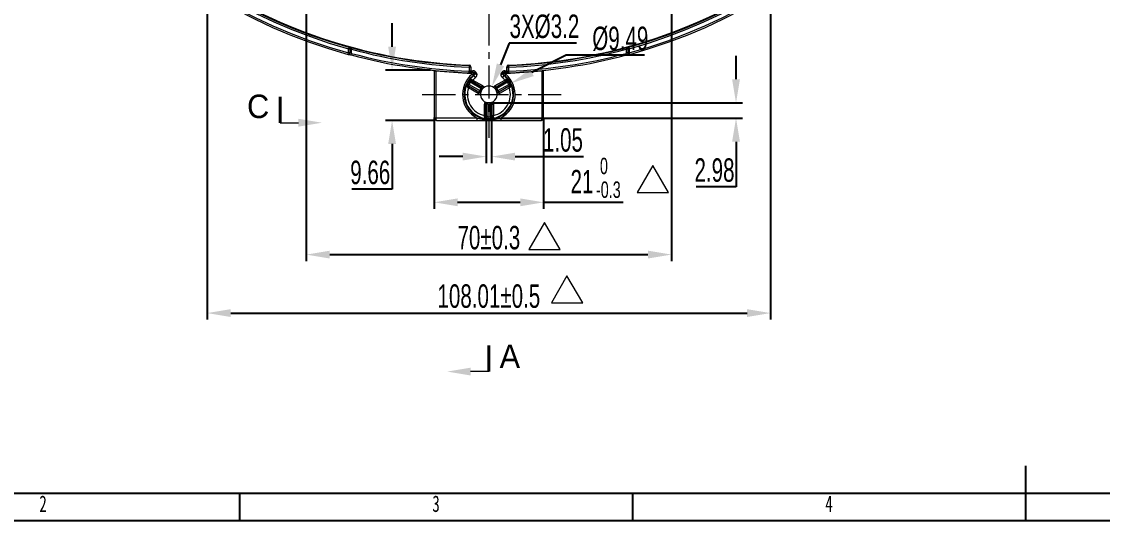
# Model space of a CAD drawing. Header units: millimetres. Extents: x 5536 to 6151, y 463 to 893.
# Drawn here: x 5650.1 to 5857.3, y 462.8 to 558.5 of the extents above; entities that cross this region are included whole.
import ezdxf

# ---------------------------------------------------------------- set-up
doc = ezdxf.new("R2010")
doc.units = ezdxf.units.MM
doc.header["$LTSCALE"] = 0.2
doc.linetypes.add('CENTER', pattern=[50.8, 31.75, -6.35, 6.35, -6.35])
doc.layers.get('0').update_dxf_attribs({"lineweight": 18})
for name, color, linetype, lineweight in [('CAXA0層', 7, 'Continuous', 25), ('CAXA尺寸線層', 3, 'Continuous', 25), ('poumianxian', 2, 'Continuous', 18), ('pouqie', 5, 'Continuous', 18), ('图层1', 1, 'CENTER', 18), ('图层2', 4, 'Continuous', 18), ('图层4', 8, 'Continuous', 40)]:
    doc.layers.add(name, color=color, linetype=linetype, lineweight=lineweight)
doc.styles.add('UserTxtStyle4', font='', dxfattribs={"width": 0.667})
doc.styles.add('標準', font='', dxfattribs={"width": 0.667})
doc.styles.get('UserTxtStyle4').set_extended_font_data('mingliu')
doc.styles.get('標準').set_extended_font_data('pmingliu')
doc.dimstyles.new('11111111111', dxfattribs={"dimtxt": 4.5, "dimasz": 4.5, "dimexe": 1.25, "dimexo": 0.625, "dimtad": 1, "dimtoh": 1, "dimdsep": 46, "dimtxsty": '標準', "dimblk": '_CAXARROW', "dimcen": 0, "dimdle": 9, "dimclrd": 6, "dimclre": 6, "dimclrt": 2, "dimadec": 0, "dimazin": 0, "dimtfac": 0.707107, "dimtofl": 0, "dimtmove": 2, "dimatfit": 3, "dimfxl": 0, "dimfrac": 2, "dimtolj": 1, "dimarcsym": 0})
doc.dimstyles.new('222222', dxfattribs={"dimtxt": 4.5, "dimasz": 4.5, "dimexe": 1.25, "dimexo": 0.625, "dimtad": 1, "dimdsep": 46, "dimtxsty": '標準', "dimblk": '_CAXARROW', "dimcen": 0, "dimdle": 9, "dimclrd": 6, "dimclre": 6, "dimclrt": 2, "dimadec": 0, "dimazin": 0, "dimtfac": 0.707107, "dimtofl": 0, "dimtmove": 2, "dimatfit": 3, "dimfxl": 0, "dimfrac": 2, "dimtolj": 1, "dimarcsym": 0})
doc.dimstyles.new('zhijing', dxfattribs={"dimtxt": 4.5, "dimasz": 4.5, "dimexe": 1.25, "dimexo": 0.625, "dimtad": 1, "dimtoh": 1, "dimdsep": 46, "dimtxsty": '標準', "dimblk": '_CAXARROW', "dimcen": 0, "dimdle": 9, "dimclrd": 6, "dimclre": 6, "dimclrt": 2, "dimadec": 0, "dimazin": 0, "dimtfac": 0.707107, "dimtofl": 0, "dimtmove": 2, "dimatfit": 3, "dimfxl": 0, "dimfrac": 2, "dimtolj": 1, "dimarcsym": 0})

# ---------------------------------------------------------------- blocks, each defined once
blk = doc.blocks.new('*X45')
at = {"layer": 'poumianxian'}
blk.add_hatch(color=6, dxfattribs=at).paths.add_polyline_path([(5741.19, 550.48), (5742.58, 549.93), (5740.24, 546.01)], flags=0)
at = {"layer": 'poumianxian', "color": 6, "lineweight": -2}
for p, q in [((5743.53, 554.39), (5741.88, 550.2)), ((5756.47, 554.39), (5743.53, 554.39))]:
    blk.add_line(p, q, dxfattribs=at)
at = {"layer": 'poumianxian', "color": 2, "insert": (5750.31, 557.52), "char_height": 4.5, "width": 39.3046, "attachment_point": 5, "style": '標準'}
blk.add_mtext('\\T1.004;3X%%C3.2', dxfattribs=at)
blk = doc.blocks.new('_CAXARROW')
blk.add_hatch(color=0).paths.add_polyline_path([(0, 0), (-1, 0.125), (-1, -0.125)], flags=0)
blk = doc.blocks.new('*X47')
at = {"color": 2, "char_height": 4.5, "attachment_point": 1, "style": '標準'}
for s, insert, width in [('\\T1.004;{\\H0.7x;  0}', (5759.42, 532.38), 21.1844), ('\\T1.004;21', (5755.32, 530.05), 37.5548), ('\\T1.004;{\\H0.7x; -0.3}', (5759.42, 527.83), 21.1844)]:
    blk.add_mtext(s, dxfattribs=dict(at, insert=insert, width=width))
blk = doc.blocks.new('*X46')
at = {"layer": 'poumianxian'}
for points in [[(5733.66, 524.58), (5733.66, 523.08), (5729.16, 523.83)], [(5745.66, 524.58), (5745.66, 523.08), (5750.16, 523.83)]]:
    blk.add_hatch(color=6, dxfattribs=at).paths.add_polyline_path(points, flags=0)
at = {"layer": 'poumianxian', "color": 6, "lineweight": -2}
for p, q in [((5729.16, 540.09), (5729.16, 522.58)), ((5750.16, 540.09), (5750.16, 522.58)), ((5733.66, 523.83), (5745.66, 523.83)), ((5750.16, 523.83), (5765.38, 523.83))]:
    blk.add_line(p, q, dxfattribs=at)
at = {"layer": 'poumianxian', "color": 2}
blk.add_blockref('*X47', (0, 0), dxfattribs=at)
blk = doc.blocks.new('*X48')
at = {"layer": 'poumianxian'}
for points in [[(5720.35, 553.68), (5721.85, 553.68), (5721.1, 549.18)], [(5720.35, 535.02), (5721.85, 535.02), (5721.1, 539.52)]]:
    blk.add_hatch(color=6, dxfattribs=at).paths.add_polyline_path(points, flags=0)
at = {"layer": 'poumianxian', "color": 6, "lineweight": -2}
for p, q in [((5721.1, 553.68), (5721.1, 558.18)), ((5728.49, 549.18), (5719.85, 549.18)), ((5729.04, 539.52), (5719.85, 539.52)), ((5721.1, 535.02), (5721.1, 526.35)), ((5721.1, 526.35), (5713.37, 526.35))]:
    blk.add_line(p, q, dxfattribs=at)
at = {"layer": 'poumianxian', "color": 2, "insert": (5716.92, 529.54), "char_height": 4.5, "width": 21.2866, "attachment_point": 5, "style": '標準'}
blk.add_mtext('\\T1.004;9.66', dxfattribs=at)
blk = doc.blocks.new('*X54')
at = {"layer": 'poumianxian'}
for points in [[(5734.64, 533.35), (5734.64, 531.85), (5739.14, 532.6)], [(5744.68, 533.35), (5744.68, 531.85), (5740.18, 532.6)]]:
    blk.add_hatch(color=6, dxfattribs=at).paths.add_polyline_path(points, flags=0)
at = {"layer": 'poumianxian', "color": 6, "lineweight": -2}
for p, q in [((5739.14, 539.64), (5739.14, 531.35)), ((5740.18, 539.64), (5740.18, 531.35)), ((5734.64, 532.6), (5730.14, 532.6)), ((5744.68, 532.6), (5757.8, 532.6))]:
    blk.add_line(p, q, dxfattribs=at)
at = {"layer": 'poumianxian', "color": 2, "insert": (5753.86, 535.77), "char_height": 4.5, "width": 19.8639, "attachment_point": 5, "style": '標準'}
blk.add_mtext('\\T1.004;1.05', dxfattribs=at)
blk = doc.blocks.new('*X55')
at = {"layer": 'poumianxian'}
blk.add_hatch(color=6, dxfattribs=at).paths.add_polyline_path([(5747.57, 549.37), (5748.25, 548.04), (5743.89, 546.67)], flags=0)
at = {"layer": 'poumianxian', "color": 6, "lineweight": -2}
for p, q in [((5754.49, 552.04), (5747.91, 548.71)), ((5769.49, 552.04), (5754.49, 552.04))]:
    blk.add_line(p, q, dxfattribs=at)
at = {"layer": 'poumianxian', "color": 2, "insert": (5764.86, 555.2), "char_height": 4.5, "width": 30.1201, "attachment_point": 5, "style": '標準'}
blk.add_mtext('\\T1.004;%%C9.49', dxfattribs=at)
blk = doc.blocks.new('*X70')
at = {"layer": 'poumianxian'}
for points in [[(5709.16, 514.55), (5709.16, 513.05), (5704.66, 513.8)], [(5770.16, 514.55), (5770.16, 513.05), (5774.66, 513.8)]]:
    blk.add_hatch(color=6, dxfattribs=at).paths.add_polyline_path(points, flags=0)
at = {"layer": 'poumianxian', "color": 6, "lineweight": -2}
for p, q in [((5704.66, 658.49), (5704.66, 512.55)), ((5774.66, 658.49), (5774.66, 512.55)), ((5709.16, 513.8), (5770.16, 513.8))]:
    blk.add_line(p, q, dxfattribs=at)
at = {"layer": 'poumianxian', "color": 2, "insert": (5739.66, 517.03), "char_height": 4.5, "width": 34.019, "attachment_point": 5, "style": '標準'}
blk.add_mtext('\\T1.004;70%%P0.3', dxfattribs=at)
blk = doc.blocks.new('ETERTER')
at = {"layer": 'poumianxian'}
for p, q in [((-3.04, 5.17), (-6, 0)), ((0, 0), (-3.04, 5.17)), ((-6, 0), (0, 0))]:
    blk.add_line(p, q, dxfattribs=at)
blk = doc.blocks.new('*X79')
at = {"layer": 'poumianxian'}
for points in [[(5690.16, 503.33), (5690.16, 501.83), (5685.66, 502.58)], [(5789.16, 503.33), (5789.16, 501.83), (5793.66, 502.58)]]:
    blk.add_hatch(color=6, dxfattribs=at).paths.add_polyline_path(points, flags=0)
at = {"layer": 'poumianxian', "color": 6, "lineweight": -2}
for p, q in [((5685.66, 643.85), (5685.66, 501.33)), ((5793.66, 643.85), (5793.66, 501.33)), ((5690.16, 502.58), (5789.16, 502.58))]:
    blk.add_line(p, q, dxfattribs=at)
at = {"layer": 'poumianxian', "color": 2, "insert": (5739.66, 505.81), "char_height": 4.5, "width": 54.9725, "attachment_point": 5, "style": '標準'}
blk.add_mtext('\\T1.004;108.01%%P0.5', dxfattribs=at)
blk = doc.blocks.new('*X81')
at = {"layer": 'poumianxian'}
for points in [[(5786.29, 547.43), (5787.79, 547.43), (5787.04, 542.93)], [(5786.29, 535.46), (5787.79, 535.46), (5787.04, 539.96)]]:
    blk.add_hatch(color=6, dxfattribs=at).paths.add_polyline_path(points, flags=0)
at = {"layer": 'poumianxian', "color": 6, "lineweight": -2}
for p, q in [((5787.04, 547.43), (5787.04, 551.93)), ((5740.29, 542.93), (5788.29, 542.93)), ((5740.29, 539.96), (5788.29, 539.96)), ((5787.04, 535.46), (5787.04, 526.83)), ((5787.04, 526.83), (5779.43, 526.83))]:
    blk.add_line(p, q, dxfattribs=at)
at = {"layer": 'poumianxian', "color": 2, "insert": (5782.92, 529.99), "char_height": 4.5, "width": 20.9715, "attachment_point": 5, "style": '標準'}
blk.add_mtext('\\T1.004;2.98', dxfattribs=at)
blk = doc.blocks.new('321')
at = {"layer": 'CAXA0層'}
for p, q in [((-292, 10), (-292, 0)), ((-579, 5), (-5, 5)), ((-435.5, 5), (-435.5, 0)), ((-363.75, 5), (-363.75, 0)), ((-584, 0), (0, 0))]:
    blk.add_line(p, q, dxfattribs=at)
at = {"layer": 'CAXA尺寸線層', "linetype": 'Continuous', "lineweight": 25, "char_height": 3, "attachment_point": 1, "style": 'UserTxtStyle4'}
for s, insert, width in [('\\T1.004;2', (-472.06, 4.55), 3.7339), ('\\T1.004;2', (-472.06, 4.55), 3.7339), ('\\T1.004;3', (-400.31, 4.55), 3.2536), ('\\T1.004;4', (-328.56, 4.55), 3.8539)]:
    blk.add_mtext(s, dxfattribs=dict(at, insert=insert, width=width))

msp = doc.modelspace()

# ---------------------------------------------------------------- hatches: boundary and pattern name
at = {"layer": '图层4'}
for points in [[(5703.161, 538.348), (5707.661, 539.098), (5703.161, 539.848)], [(5736.161, 490.608), (5731.661, 491.358), (5736.161, 492.108)]]:
    msp.add_hatch(color=256, dxfattribs=at).paths.add_polyline_path(points, flags=0)

# ---------------------------------------------------------------- linework, layer by layer
for p, q in [((5712.757, 553.338), (5712.741, 553.291)), ((5712.741, 553.291), (5713.041, 553.291)), ((5712.741, 552.496), (5712.741, 553.291)), ((5712.821, 553.58), (5712.757, 553.338)), ((5712.821, 553.58), (5712.821, 553.607)), ((5713.041, 552.496), (5713.041, 553.291)), ((5713.419, 553.476), (5713.341, 553.186)), ((5765.902, 553.476), (5765.98, 553.186)), ((5766.28, 553.291), (5766.58, 553.291)), ((5766.28, 553.291), (5766.28, 552.496)), ((5766.5, 553.607), (5766.5, 553.58)), ((5766.5, 553.58), (5766.58, 553.291)), ((5766.58, 553.291), (5766.58, 552.496)), ((5712.662, 552.207), (5712.741, 552.496)), ((5713.041, 552.496), (5712.741, 552.496)), ((5712.921, 552.19), (5712.954, 552.182)), ((5712.954, 552.182), (5713.025, 552.165)), ((5713.025, 552.165), (5713.102, 552.145)), ((5713.102, 552.145), (5713.185, 552.124)), ((5713.185, 552.124), (5713.263, 552.103)), ((5713.263, 552.103), (5713.341, 552.393)), ((5713.341, 552.393), (5713.341, 553.186)), ((5765.98, 553.186), (5765.98, 552.393)), ((5766.058, 552.103), (5765.98, 552.393)), ((5766.058, 552.103), (5766.114, 552.118)), ((5766.114, 552.118), (5766.206, 552.142)), ((5766.58, 552.496), (5766.28, 552.496)), ((5766.661, 552.207), (5766.58, 552.496)), ((5735.88, 550.06), (5735.868, 549.76)), ((5736.168, 549.76), (5735.868, 549.76)), ((5735.868, 549.76), (5735.868, 548.994)), ((5735.88, 550.06), (5735.925, 550.148)), ((5736.213, 549.848), (5736.168, 549.76)), ((5736.168, 549.76), (5736.168, 548.994)), ((5736.208, 549.072), (5736.213, 549.082)), ((5736.213, 549.848), (5736.213, 549.086)), ((5736.592, 548.774), (5736.601, 549.074)), ((5742.73, 548.779), (5742.721, 549.074)), ((5743.153, 549.76), (5743.108, 549.848)), ((5743.108, 549.086), (5743.108, 549.848)), ((5743.153, 549.76), (5743.453, 549.76)), ((5743.153, 548.994), (5743.153, 549.76)), ((5743.397, 550.148), (5743.442, 550.06)), ((5743.442, 550.06), (5743.453, 549.76)), ((5743.453, 548.994), (5743.453, 549.76)), ((5729.456, 549.065), (5729.158, 549.033)), ((5729.461, 548.978), (5729.161, 548.978)), ((5729.161, 548.978), (5729.161, 540.024)), ((5729.461, 548.978), (5729.461, 540.024)), ((5736.082, 546.85), (5735.831, 547.013)), ((5735.857, 548.694), (5735.868, 548.994)), ((5736.168, 548.994), (5735.868, 548.994)), ((5736.082, 546.85), (5736.232, 547.108)), ((5736.136, 548.858), (5736.181, 548.947)), ((5738.289, 545.921), (5736.232, 547.108)), ((5736.361, 548.606), (5736.367, 548.782)), ((5736.432, 548.402), (5736.619, 548.177)), ((5736.444, 547.031), (5736.594, 547.29)), ((5736.444, 547.031), (5738.313, 545.952)), ((5736.592, 548.774), (5736.646, 548.769)), ((5736.594, 547.29), (5738.463, 546.211)), ((5736.646, 548.769), (5736.645, 548.769)), ((5736.753, 548.126), (5737.066, 547.738)), ((5740.859, 546.211), (5742.728, 547.29)), ((5741.008, 545.952), (5742.877, 547.031)), ((5743.09, 547.108), (5741.033, 545.921)), ((5742.255, 547.738), (5742.569, 548.126)), ((5742.678, 548.769), (5742.73, 548.774)), ((5742.679, 548.769), (5742.678, 548.769)), ((5742.89, 548.402), (5742.703, 548.177)), ((5742.877, 547.031), (5742.728, 547.29)), ((5742.73, 548.774), (5742.73, 548.779)), ((5742.961, 548.606), (5742.955, 548.782)), ((5743.239, 546.85), (5743.09, 547.108)), ((5743.14, 548.947), (5743.186, 548.858)), ((5743.153, 548.994), (5743.453, 548.994)), ((5743.239, 546.85), (5743.49, 547.013)), ((5743.458, 548.94), (5743.453, 548.994)), ((5743.463, 548.694), (5743.458, 548.94)), ((5749.861, 548.978), (5750.161, 548.978)), ((5749.861, 540.024), (5749.861, 548.978)), ((5749.865, 549.065), (5750.164, 549.033)), ((5750.161, 548.989), (5750.161, 548.978)), ((5750.161, 540.024), (5750.161, 548.978)), ((5735.857, 546.46), (5735.59, 546.596)), ((5735.857, 546.46), (5735.708, 546.201)), ((5735.708, 546.201), (5737.765, 545.013)), ((5735.881, 546.055), (5735.731, 545.797)), ((5737.6, 544.718), (5735.731, 545.797)), ((5735.857, 546.46), (5737.914, 545.272)), ((5737.75, 544.976), (5735.881, 546.055)), ((5738.139, 545.662), (5736.082, 546.85)), ((5737.75, 544.976), (5737.6, 544.718)), ((5737.914, 545.272), (5737.769, 545.02)), ((5737.914, 545.272), (5738.186, 545.156)), ((5738.139, 545.662), (5738.285, 545.914)), ((5738.139, 545.662), (5738.377, 545.487)), ((5738.19, 545.154), (5738.38, 545.482)), ((5738.313, 545.952), (5738.463, 546.211)), ((5738.377, 545.487), (5738.38, 545.482)), ((5741.008, 545.952), (5740.859, 546.211)), ((5740.942, 545.482), (5741.131, 545.154)), ((5741.182, 545.662), (5740.945, 545.485)), ((5741.182, 545.662), (5741.037, 545.914)), ((5741.136, 545.154), (5741.131, 545.154)), ((5741.193, 545.181), (5741.136, 545.154)), ((5743.239, 546.85), (5741.182, 545.662)), ((5741.228, 545.195), (5741.193, 545.181)), ((5741.407, 545.272), (5741.228, 545.195)), ((5741.407, 545.272), (5743.464, 546.46)), ((5741.407, 545.272), (5741.553, 545.02)), ((5741.557, 545.013), (5743.613, 546.201)), ((5743.441, 546.055), (5741.572, 544.976)), ((5741.572, 544.976), (5741.721, 544.718)), ((5743.59, 545.796), (5741.721, 544.718)), ((5743.441, 546.055), (5743.59, 545.797)), ((5743.464, 546.46), (5743.731, 546.596)), ((5743.464, 546.46), (5743.613, 546.201)), ((5739.436, 542.637), (5739.471, 542.935)), ((5739.85, 542.935), (5739.471, 542.935)), ((5739.886, 542.637), (5739.85, 542.935)), ((5739.097, 542.642), (5738.798, 542.642)), ((5738.798, 540.484), (5738.798, 542.642)), ((5739.097, 540.484), (5739.097, 542.642)), ((5739.137, 542.637), (5739.137, 540.262)), ((5739.436, 542.637), (5739.145, 542.637)), ((5739.436, 542.637), (5739.436, 540.262)), ((5739.886, 542.637), (5740.177, 542.637)), ((5739.886, 540.262), (5739.886, 542.637)), ((5740.185, 540.262), (5740.185, 542.637)), ((5740.224, 542.642), (5740.523, 542.642)), ((5740.224, 542.642), (5740.224, 540.484)), ((5740.523, 542.642), (5740.523, 540.484)), ((5729.161, 540.024), (5737.376, 540.024)), ((5729.661, 539.524), (5749.661, 539.524)), ((5737.376, 540.024), (5737.376, 539.524)), ((5739.097, 540.484), (5738.798, 540.484)), ((5739.436, 540.262), (5739.137, 540.262)), ((5739.436, 540.262), (5739.42, 539.963)), ((5739.886, 540.262), (5740.185, 540.262)), ((5739.886, 540.262), (5739.902, 539.963)), ((5740.224, 540.484), (5740.523, 540.484)), ((5741.945, 540.024), (5750.161, 540.024)), ((5741.945, 540.024), (5741.945, 539.524))]:
    msp.add_line(p, q)
for points in [[(5712.828, 552.211), (5712.837, 552.209), (5712.863, 552.203), (5712.891, 552.197), (5712.921, 552.19)], [(5766.206, 552.142), (5766.291, 552.163), (5766.33, 552.173)], [(5766.33, 552.173), (5766.367, 552.182), (5766.402, 552.19), (5766.434, 552.198), (5766.464, 552.204), (5766.49, 552.21), (5766.494, 552.211)]]:
    msp.add_lwpolyline(points)
for centre, radius, start, end in [((5739.661, 650.474), 101.908, 118.44247, 254.63694), ((5739.661, 650.474), 101.608, 118.44247, 254.63694), ((5739.661, 650.474), 101.608, 285.36306, 61.55753), ((5739.661, 650.474), 101.908, 285.36306, 61.55753), ((5739.661, 650.474), 100.842, 118.67849, 254.51733), ((5739.661, 650.474), 100.543, 118.67849, 254.51733), ((5739.661, 650.474), 100.543, 285.48267, 61.32151), ((5739.661, 650.474), 100.842, 285.48267, 61.32151), ((5739.661, 650.474), 100.395, 236.78139, 267.86727), ((5739.661, 650.474), 100.395, 272.13273, 303.21861), ((5712.742, 553.318), 0.3, 0.02888, 74.5907), ((5709.837, 540.221), 13.73, 74.87465, 75.34325), ((5739.661, 650.474), 100.485, 254.86191, 267.84361), ((5739.661, 650.474), 100.485, 272.15639, 285.13809), ((5766.58, 553.318), 0.3, 105.40964, 179.97122), ((5739.661, 650.474), 101.851, 254.9788, 267.85989), ((5739.661, 650.474), 100.785, 254.86191, 267.84361), ((5739.661, 650.474), 101.551, 254.9788, 267.85988), ((5739.661, 650.474), 100.785, 272.15639, 285.13809), ((5739.661, 650.474), 101.551, 272.14012, 285.0212), ((5739.661, 650.474), 101.851, 272.14011, 285.0212), ((5735.868, 549.76), 0.3, 0.1195, 87.78777), ((5735.913, 549.849), 0.3, 359.95754, 87.85048), ((5739.661, 650.474), 101.446, 268.05243, 268.2716), ((5739.661, 650.474), 101.446, 271.72842, 271.94757), ((5743.426, 549.086), 0.319, 180.00055, 187.55762), ((5743.408, 549.849), 0.3, 92.14949, 180.04248), ((5743.453, 549.76), 0.3, 92.21224, 179.8805), ((5728.658, 548.978), 0.503, 359.99992, 6.18961), ((5728.655, 548.978), 0.806, 0.01393, 6.18587), ((5739.661, 650.474), 101.921, 264.25371, 268.14463), ((5739.661, 544.524), 5.047, 129.78006, 243.08345), ((5739.661, 544.524), 4.747, 129.78006, 50.21994), ((5739.661, 544.524), 4.567, 146.97653, 153.02347), ((5743.006, 546.633), 7.184, 175.9794, 176.96873), ((5739.661, 544.524), 4.63, 128.9108, 145.64017), ((5735.868, 548.991), 0.296, 267.85135, 278.21653), ((5739.661, 650.474), 101.746, 267.98796, 268.27162), ((5742.955, 546.953), 6.725, 178.26514, 178.68023), ((5741.014, 554.95), 9.143, 238.47132, 240.01131), ((5736.358, 548.491), 0.115, 309.79822, 88.14124), ((5737.793, 550.089), 3.045, 243.8488, 246.81677), ((5739.661, 544.524), 4.13, 128.9108, 137.94832), ((5736.359, 548.489), 0.413, 309.88248, 318.0981), ((5729.884, 528.894), 20.422, 70.34416, 70.72949), ((5736.512, 548.408), 0.38, 50.03536, 72.75402), ((5736.358, 548.491), 0.414, 348.02343, 37.86354), ((5742.8, 548.413), 0.868, 179.45833, 231.11186), ((5739.661, 544.524), 5.047, 296.91655, 50.21994), ((5742.962, 548.109), 1.049, 138.54275, 141.33383), ((5739.661, 544.524), 4.13, 42.05173, 51.0892), ((5742.778, 548.297), 0.785, 120.47332, 128.35996), ((5742.76, 548.329), 0.748, 112.32165, 120.47783), ((5742.964, 548.491), 0.416, 142.19281, 230.15375), ((5742.81, 548.408), 0.38, 107.13716, 129.96776), ((5749.438, 528.894), 20.422, 109.27051, 109.65584), ((5739.661, 544.524), 4.63, 34.35983, 51.0892), ((5741.534, 550.079), 3.033, 293.1786, 296.1579), ((5739.661, 650.474), 101.746, 271.72845, 272.01204), ((5742.964, 548.49), 0.116, 91.85606, 149.05095), ((5738.34, 554.894), 9.078, 299.98418, 301.53515), ((5739.661, 650.474), 101.921, 271.85537, 275.74629), ((5736.366, 546.953), 6.726, 1.31977, 1.73483), ((5743.448, 548.994), 0.295, 179.98578, 190.37365), ((5743.459, 548.995), 0.306, 190.32475, 206.73686), ((5736.316, 546.633), 7.184, 3.03127, 4.0206), ((5739.661, 544.524), 4.567, 26.97653, 33.02347), ((5750.666, 548.978), 0.805, 173.81148, 179.98871), ((5739.661, 544.524), 4.63, 154.35983, 265.64017), ((5739.507, 540.572), 7.185, 123.03129, 124.0206), ((5739.661, 544.524), 4.13, 162.05168, 257.94832), ((5733.918, 543.375), 3.025, 53.17444, 56.16206), ((5739.204, 540.455), 6.726, 121.31978, 121.73481), ((5731.349, 538.212), 9.058, 59.98247, 61.53686), ((5739.661, 544.524), 4.268, 146.97653, 153.02347), ((5739.661, 544.524), 1.9, 143.19596, 156.80404), ((5737.898, 545.236), 0.3, 283.6907, 305.40192), ((5739.661, 544.524), 1.6, 157.86808, 262.13192), ((5737.899, 545.24), 0.302, 326.73644, 337.75567), ((5737.919, 545.27), 0.295, 327.03028, 336.75302), ((5739.661, 544.524), 1.6, 143.19596, 156.80404), ((5738.167, 545.7), 0.292, 48.94154, 59.98379), ((5739.661, 544.524), 1.6, 37.86808, 142.13193), ((5738.163, 545.693), 0.598, 13.74377, 59.98579), ((5739.661, 544.524), 1.6, 277.86808, 22.13194), ((5739.661, 544.524), 4.63, 274.35983, 25.64017), ((5739.661, 544.524), 4.13, 282.05168, 17.94789), ((5741.158, 545.693), 0.598, 120.01571, 166.25468), ((5741.163, 545.691), 0.303, 185.49058, 217.7961), ((5739.661, 544.524), 1.6, 23.19596, 36.80404), ((5741.155, 545.699), 0.292, 120.02585, 131.05057), ((5739.661, 544.524), 1.9, 23.19596, 36.80404), ((5741.426, 545.229), 0.292, 288.9398, 299.98284), ((5739.81, 544.265), 1.9, 21.99222, 23.19574), ((5739.661, 544.524), 4.268, 26.97653, 33.02347), ((5748, 538.162), 9.115, 118.46804, 120.01262), ((5745.406, 543.371), 3.03, 123.8403, 126.8232), ((5740.118, 540.456), 6.725, 58.26513, 58.68025), ((5739.815, 540.572), 7.185, 55.97942, 56.96868), ((5737.899, 545.236), 0.598, 240.01657, 286.25292), ((5739.397, 542.642), 0.598, 133.74374, 179.98579), ((5739.399, 542.637), 0.305, 82.15359, 116.11938), ((5739.661, 544.524), 1.6, 263.19596, 276.80404), ((5739.885, 542.642), 0.295, 87.03027, 96.75302), ((5739.925, 542.642), 0.598, 0.01657, 46.25292), ((5741.422, 545.236), 0.598, 253.74411, 299.98511), ((5739.394, 542.643), 0.297, 174.38941, 180.05826), ((5739.661, 544.524), 1.9, 263.19596, 276.80404), ((5739.96, 544.524), 1.9, 276.80399, 278.00736), ((5739.928, 542.643), 0.297, 359.9413, 26.66935), ((5729.661, 540.024), 0.5, 180, 270), ((5730.705, 540.023), 1.245, 179.99002, 182.25468), ((5735.81, 540.126), 3.01, 3.8305, 6.833), ((5730.002, 540.482), 9.095, 358.46633, 0.01434), ((5735.909, 546.162), 6.725, 298.26515, 298.68023), ((5736.162, 546.366), 7.185, 295.97941, 296.96871), ((5739.661, 544.524), 4.567, 266.97653, 273.02347), ((5739.661, 544.524), 4.268, 266.97653, 273.02347), ((5743.16, 546.366), 7.185, 243.03129, 244.02059), ((5743.412, 546.162), 6.726, 241.31977, 241.73483), ((5749.282, 540.482), 9.058, 179.98247, 181.53686), ((5743.527, 540.125), 3.025, 173.17444, 176.16206), ((5749.661, 540.024), 0.5, 270, 0)]:
    msp.add_arc(centre, radius, start, end)
for points, knots in [([(5712.821, 553.607), (5712.821, 553.619), (5712.872, 553.602), (5712.918, 553.6), (5713.01, 553.578), (5713.123, 553.553), (5713.228, 553.526), (5713.294, 553.509), (5713.311, 553.504)], [0, 0, 0, 0, 6328.4150074, 15762.3517798, 30747.8369414, 51646.2476089, 77506.7640573, 86749.8496781, 86749.8496781, 86749.8496781, 86749.8496781]), ([(5712.821, 553.58), (5712.863, 553.568), (5712.942, 553.526), (5713.022, 553.421), (5713.041, 553.334), (5713.041, 553.291)], [0, 0, 0, 0, 15841.9568029, 31674.2219372, 47498.9922517, 47498.9922517, 47498.9922517, 47498.9922517]), ([(5713.041, 553.318), (5713.041, 553.324), (5713.067, 553.317), (5713.09, 553.309), (5713.136, 553.29), (5713.193, 553.263), (5713.264, 553.228), (5713.315, 553.201), (5713.341, 553.186)], [0, 0, 0, 0, 4823.6099461, 12293.3209716, 24408.7294306, 41527.9151573, 62898.5880704, 86754.5697473, 86754.5697473, 86754.5697473, 86754.5697473]), ([(5765.902, 553.476), (5765.932, 553.484), (5765.995, 553.501), (5766.093, 553.526), (5766.196, 553.552), (5766.288, 553.573), (5766.345, 553.587), (5766.368, 553.591)], [0, 0, 0, 0, 14618.3908096, 30471.4243209, 47133.5274183, 63891.7831725, 74557.0162442, 74557.0162442, 74557.0162442, 74557.0162442]), ([(5765.98, 553.186), (5765.995, 553.195), (5766.027, 553.211), (5766.076, 553.237), (5766.127, 553.262), (5766.181, 553.289), (5766.22, 553.301), (5766.28, 553.335), (5766.28, 553.318)], [0, 0, 0, 0, 13750.8964543, 28594.473094, 44107.9106758, 59593.1979863, 73740.0374456, 87593.8529072, 87593.8529072, 87593.8529072, 87593.8529072]), ([(5766.5, 553.58), (5766.459, 553.568), (5766.38, 553.526), (5766.299, 553.421), (5766.28, 553.334), (5766.28, 553.291)], [0, 0, 0, 0, 15995.6111069, 31981.4559624, 47959.7580933, 47959.7580933, 47959.7580933, 47959.7580933]), ([(5766.368, 553.591), (5766.378, 553.593), (5766.413, 553.6), (5766.455, 553.601), (5766.489, 553.615), (5766.497, 553.612)], [0, 0, 0, 0, 11397.7026164, 38729.9961313, 47960.6057418, 47960.6057418, 47960.6057418, 47960.6057418]), ([(5712.828, 552.209), (5712.833, 552.211), (5712.895, 552.231), (5712.986, 552.3), (5713.026, 552.394), (5713.034, 552.433)], [0, 0, 0, 0, 2335.263966, 29542.4927718, 47503.0775242, 47503.0775242, 47503.0775242, 47503.0775242]), ([(5713.341, 552.393), (5713.326, 552.401), (5713.294, 552.418), (5713.245, 552.443), (5713.195, 552.468), (5713.14, 552.495), (5713.102, 552.507), (5713.041, 552.541), (5713.041, 552.523)], [0, 0, 0, 0, 13606.1594331, 28297.0359745, 43656.5728348, 58994.8530404, 73014.9665839, 86761.4379712, 86761.4379712, 86761.4379712, 86761.4379712]), ([(5766.28, 552.523), (5766.28, 552.529), (5766.254, 552.523), (5766.232, 552.515), (5766.185, 552.496), (5766.129, 552.469), (5766.057, 552.434), (5766.007, 552.407), (5765.98, 552.393)], [0, 0, 0, 0, 4886.5001766, 12440.7957324, 24682.6736778, 41966.3624551, 63531.4361998, 87600.7552094, 87600.7552094, 87600.7552094, 87600.7552094]), ([(5766.494, 552.209), (5766.489, 552.211), (5766.426, 552.231), (5766.336, 552.3), (5766.296, 552.394), (5766.287, 552.433)], [0, 0, 0, 0, 2354.6913402, 29828.2409824, 47964.6132236, 47964.6132236, 47964.6132236, 47964.6132236]), ([(5729.116, 549.183), (5729.12, 549.174), (5729.13, 549.152), (5729.142, 549.116), (5729.152, 549.074), (5729.156, 549.046), (5729.158, 549.033)], [0, 0, 0, 0, 11183.173523, 27998.2524406, 44318.4665803, 60605.4959155, 60605.4959155, 60605.4959155, 60605.4959155]), ([(5729.423, 549.133), (5729.431, 549.122), (5729.443, 549.1), (5729.452, 549.077), (5729.456, 549.065)], [0, 0, 0, 0, 17626.2861049, 34176.3624532, 34176.3624532, 34176.3624532, 34176.3624532]), ([(5736.214, 549.086), (5736.214, 549.045), (5736.205, 548.997), (5736.184, 548.953), (5736.181, 548.947)], [0, 0, 0, 0, 29279.2196339, 34218.4635963, 34218.4635963, 34218.4635963, 34218.4635963]), ([(5736.899, 548.997), (5736.881, 549.006), (5736.845, 549.023), (5736.789, 549.043), (5736.73, 549.059), (5736.667, 549.07), (5736.624, 549.073), (5736.601, 549.074)], [0, 0, 0, 0, 14385.8168961, 28485.180165, 42795.8660974, 57845.4838635, 74187.2072763, 74187.2072763, 74187.2072763, 74187.2072763]), ([(5742.721, 549.074), (5742.671, 549.072), (5742.587, 549.061), (5742.508, 549.034), (5742.475, 549.021)], [0, 0, 0, 0, 20080.8069226, 34257.9831302, 34257.9831302, 34257.9831302, 34257.9831302]), ([(5749.865, 549.065), (5749.87, 549.081), (5749.882, 549.108), (5749.897, 549.132), (5749.904, 549.143)], [0, 0, 0, 0, 19515.5745257, 34303.5293892, 34303.5293892, 34303.5293892, 34303.5293892]), ([(5750.164, 549.033), (5750.166, 549.051), (5750.172, 549.09), (5750.187, 549.14), (5750.2, 549.171), (5750.205, 549.183)], [0, 0, 0, 0, 17233.9284909, 35567.6826948, 47834.9391313, 47834.9391313, 47834.9391313, 47834.9391313]), ([(5736.232, 547.108), (5736.209, 547.121), (5736.159, 547.142), (5736.075, 547.152), (5735.985, 547.137), (5735.898, 547.092), (5735.85, 547.042), (5735.831, 547.013)], [0, 0, 0, 0, 12710.7282438, 26388.2851572, 41133.0223823, 57036.7773379, 74187.281095, 74187.281095, 74187.281095, 74187.281095]), ([(5735.839, 547.137), (5735.858, 547.162), (5735.897, 547.208), (5735.962, 547.265), (5736.028, 547.31), (5736.096, 547.346), (5736.17, 547.373), (5736.252, 547.389), (5736.349, 547.391), (5736.417, 547.373), (5736.45, 547.356)], [0, 0, 0, 0, 15446.8787513, 29270.9618291, 42032.7346572, 54348.4601653, 66852.3129623, 80242.0166409, 95256.9753078, 113624.8554758, 113624.8554758, 113624.8554758, 113624.8554758]), ([(5735.839, 547.137), (5735.849, 547.148), (5735.872, 547.168), (5735.91, 547.191), (5735.951, 547.206), (5735.994, 547.215), (5736.042, 547.218), (5736.097, 547.213), (5736.163, 547.196), (5736.209, 547.173), (5736.233, 547.157)], [0, 0, 0, 0, 12453.7856666, 24049.4172289, 35288.1210878, 46740.7220644, 59098.0794515, 73282.1651403, 90540.7338663, 113625.2293792, 113625.2293792, 113625.2293792, 113625.2293792]), ([(5736.136, 548.858), (5736.133, 548.852), (5736.104, 548.8), (5736.032, 548.73), (5735.946, 548.702), (5735.911, 548.697)], [0, 0, 0, 0, 3266.344626, 29858.7436472, 47713.9369138, 47713.9369138, 47713.9369138, 47713.9369138]), ([(5736.233, 547.157), (5736.253, 547.152), (5736.309, 547.183), (5736.377, 547.252), (5736.426, 547.318), (5736.45, 547.356)], [0, 0, 0, 0, 9558.1946014, 26274.6467904, 47721.3934155, 47721.3934155, 47721.3934155, 47721.3934155]), ([(5736.596, 548.779), (5736.631, 548.771), (5736.711, 548.741), (5736.812, 548.67), (5736.884, 548.587), (5736.925, 548.541), (5736.943, 548.525)], [0, 0, 0, 0, 14846.9511224, 35426.8089623, 50435.0489405, 60691.1089588, 60691.1089588, 60691.1089588, 60691.1089588]), ([(5737.386, 548.422), (5737.342, 548.437), (5737.261, 548.47), (5737.151, 548.516), (5737.061, 548.561), (5736.99, 548.602), (5736.932, 548.638), (5736.883, 548.669), (5736.84, 548.695), (5736.802, 548.715), (5736.766, 548.732), (5736.732, 548.746), (5736.699, 548.757), (5736.67, 548.764), (5736.653, 548.767), (5736.646, 548.769)], [0, 0, 0, 0, 30670.1461998, 57242.125476, 78822.1302512, 96467.9843574, 111213.0654537, 123842.6271873, 134656.1474867, 144194.1895354, 152737.8164371, 160622.4722592, 168182.7589535, 175729.248695, 180065.0555313, 180065.0555313, 180065.0555313, 180065.0555313]), ([(5736.764, 548.405), (5736.756, 548.371), (5736.732, 548.301), (5736.691, 548.241), (5736.666, 548.213)], [0, 0, 0, 0, 16514.8900308, 34223.548215, 34223.548215, 34223.548215, 34223.548215]), ([(5736.753, 548.126), (5736.766, 548.137), (5736.793, 548.162), (5736.829, 548.207), (5736.86, 548.262), (5736.882, 548.325), (5736.892, 548.394), (5736.889, 548.467), (5736.871, 548.538), (5736.839, 548.606), (5736.799, 548.66), (5736.768, 548.688), (5736.756, 548.699)], [0, 0, 0, 0, 11287.2306116, 23544.2722788, 36854.9497628, 51139.2397386, 66175.330494, 81675.9064219, 97414.6757825, 113315.2863908, 129391.354222, 140101.9443063, 140101.9443063, 140101.9443063, 140101.9443063]), ([(5737.126, 548.825), (5737.107, 548.844), (5737.07, 548.881), (5737.013, 548.928), (5736.956, 548.966), (5736.918, 548.987), (5736.899, 548.997)], [0, 0, 0, 0, 17101.5522258, 32885.1330405, 47303.4275345, 60693.2492383, 60693.2492383, 60693.2492383, 60693.2492383]), ([(5736.943, 548.525), (5736.957, 548.513), (5736.986, 548.491), (5737.024, 548.474), (5737.045, 548.466), (5737.051, 548.464)], [0, 0, 0, 0, 21646.5755824, 41186.4304298, 47723.1869727, 47723.1869727, 47723.1869727, 47723.1869727]), ([(5737.051, 548.464), (5737.062, 548.461), (5737.091, 548.452), (5737.135, 548.444), (5737.168, 548.439), (5737.183, 548.437)], [0, 0, 0, 0, 12284.2171586, 32471.2624139, 47724.2802739, 47724.2802739, 47724.2802739, 47724.2802739]), ([(5737.066, 547.738), (5737.095, 547.761), (5737.151, 547.812), (5737.227, 547.903), (5737.294, 548.011), (5737.348, 548.135), (5737.382, 548.274), (5737.39, 548.371), (5737.389, 548.421)], [0, 0, 0, 0, 12216.3593791, 25364.8284145, 39528.8721603, 54667.2465695, 70629.8395022, 87171.4849238, 87171.4849238, 87171.4849238, 87171.4849238]), ([(5737.389, 548.421), (5737.372, 548.453), (5737.338, 548.515), (5737.288, 548.605), (5737.237, 548.686), (5737.184, 548.759), (5737.145, 548.804), (5737.126, 548.825)], [0, 0, 0, 0, 17063.0195313, 32533.069825, 47096.1018656, 60977.9838751, 74195.7043369, 74195.7043369, 74195.7043369, 74195.7043369]), ([(5737.183, 548.437), (5737.191, 548.436), (5737.225, 548.432), (5737.294, 548.425), (5737.355, 548.423), (5737.39, 548.422)], [0, 0, 0, 0, 5416.8958287, 23707.1987031, 47725.5275201, 47725.5275201, 47725.5275201, 47725.5275201]), ([(5741.932, 548.421), (5741.945, 548.421), (5741.971, 548.422), (5742.011, 548.425), (5742.053, 548.428), (5742.099, 548.432), (5742.147, 548.438), (5742.197, 548.445), (5742.25, 548.457), (5742.304, 548.475), (5742.36, 548.507), (5742.421, 548.564), (5742.492, 548.654), (5742.598, 548.737), (5742.688, 548.771), (5742.73, 548.779)], [0, 0, 0, 0, 7461.8988589, 15430.3583085, 23892.5416603, 32898.7577372, 42500.6567956, 52698.364523, 63414.6872636, 74601.3887052, 86725.2109161, 101614.2318585, 123724.3350544, 154995.7501074, 180241.1364515, 180241.1364515, 180241.1364515, 180241.1364515]), ([(5742.143, 548.764), (5742.123, 548.738), (5742.074, 548.671), (5742.005, 548.556), (5741.957, 548.467), (5741.932, 548.421)], [0, 0, 0, 0, 11882.3605106, 29270.7772937, 47765.7060976, 47765.7060976, 47765.7060976, 47765.7060976]), ([(5742.171, 548.518), (5742.154, 548.51), (5742.075, 548.475), (5741.995, 548.444), (5741.932, 548.421)], [0, 0, 0, 0, 7591.1578274, 34256.5350346, 34256.5350346, 34256.5350346, 34256.5350346]), ([(5742.302, 548.585), (5742.289, 548.578), (5742.246, 548.554), (5742.202, 548.532), (5742.171, 548.518)], [0, 0, 0, 0, 10585.2457765, 34257.4304982, 34257.4304982, 34257.4304982, 34257.4304982]), ([(5742.438, 548.668), (5742.416, 548.655), (5742.372, 548.626), (5742.326, 548.599), (5742.302, 548.585)], [0, 0, 0, 0, 16392.546426, 34257.9379708, 34257.9379708, 34257.9379708, 34257.9379708]), ([(5742.569, 548.126), (5742.557, 548.135), (5742.536, 548.155), (5742.506, 548.189), (5742.48, 548.228), (5742.457, 548.274), (5742.44, 548.327), (5742.43, 548.389), (5742.432, 548.455), (5742.446, 548.524), (5742.474, 548.59), (5742.514, 548.65), (5742.548, 548.684), (5742.566, 548.699)], [0, 0, 0, 0, 10210.6264729, 20573.1285827, 31488.2152667, 43360.7424541, 56576.4055069, 71171.4810646, 86867.6891108, 103301.9500746, 120147.4590368, 137135.3810479, 153756.9725626, 153756.9725626, 153756.9725626, 153756.9725626]), ([(5742.678, 548.769), (5742.668, 548.767), (5742.627, 548.759), (5742.555, 548.735), (5742.488, 548.698), (5742.448, 548.675), (5742.438, 548.668)], [0, 0, 0, 0, 7504.4353291, 28844.0856656, 52310.1064834, 60755.3372204, 60755.3372204, 60755.3372204, 60755.3372204]), ([(5742.89, 548.402), (5742.882, 548.408), (5742.868, 548.423), (5742.853, 548.452), (5742.846, 548.487), (5742.851, 548.521), (5742.86, 548.542), (5742.865, 548.55)], [0, 0, 0, 0, 13234.6624995, 27812.2722173, 43831.0426845, 61420.7603687, 74272.4756848, 74272.4756848, 74272.4756848, 74272.4756848]), ([(5742.871, 547.356), (5742.888, 547.364), (5742.925, 547.378), (5742.984, 547.389), (5743.047, 547.39), (5743.114, 547.381), (5743.186, 547.362), (5743.261, 547.329), (5743.338, 547.282), (5743.415, 547.218), (5743.461, 547.166), (5743.483, 547.137)], [0, 0, 0, 0, 10325.3051585, 21269.2425139, 32691.8758409, 44872.654162, 58178.3125057, 72929.0866136, 89358.8391261, 107541.8693008, 127283.2566089, 127283.2566089, 127283.2566089, 127283.2566089]), ([(5743.088, 547.157), (5743.069, 547.152), (5743.013, 547.183), (5742.944, 547.252), (5742.895, 547.318), (5742.871, 547.356)], [0, 0, 0, 0, 9569.7443349, 26306.3538418, 47778.9376706, 47778.9376706, 47778.9376706, 47778.9376706]), ([(5743.088, 547.157), (5743.101, 547.165), (5743.127, 547.18), (5743.168, 547.198), (5743.211, 547.21), (5743.256, 547.217), (5743.302, 547.218), (5743.35, 547.212), (5743.398, 547.197), (5743.444, 547.173), (5743.471, 547.15), (5743.483, 547.137)], [0, 0, 0, 0, 13241.6682062, 26659.2379768, 39916.5623922, 53231.9056765, 66889.2829245, 81079.4720771, 95895.8316068, 111329.7828312, 127289.0525835, 127289.0525835, 127289.0525835, 127289.0525835]), ([(5743.49, 547.013), (5743.472, 547.04), (5743.425, 547.091), (5743.328, 547.142), (5743.208, 547.155), (5743.127, 547.13), (5743.09, 547.108)], [0, 0, 0, 0, 13203.1753235, 27645.9376084, 43464.8781574, 60771.2029909, 60771.2029909, 60771.2029909, 60771.2029909]), ([(5743.14, 548.947), (5743.137, 548.953), (5743.123, 548.984), (5743.114, 549.017), (5743.11, 549.044)], [0, 0, 0, 0, 6885.5719987, 34261.8942141, 34261.8942141, 34261.8942141, 34261.8942141]), ([(5743.464, 548.694), (5743.411, 548.692), (5743.302, 548.717), (5743.217, 548.8), (5743.189, 548.852), (5743.186, 548.858)], [0, 0, 0, 0, 22515.305662, 45012.6945927, 47775.9126875, 47775.9126875, 47775.9126875, 47775.9126875]), ([(5735.603, 545.888), (5735.587, 545.898), (5735.557, 545.923), (5735.518, 545.969), (5735.486, 546.022), (5735.46, 546.085), (5735.441, 546.156), (5735.431, 546.237), (5735.433, 546.328), (5735.45, 546.427), (5735.473, 546.494), (5735.487, 546.527)], [0, 0, 0, 0, 10284.5737838, 21135.0201006, 32452.4002154, 44533.2945934, 57769.4129415, 72500.0766283, 88971.9029823, 107255.8508325, 127120.18594, 127120.18594, 127120.18594, 127120.18594]), ([(5735.666, 546.175), (5735.653, 546.182), (5735.627, 546.197), (5735.592, 546.224), (5735.56, 546.255), (5735.531, 546.29), (5735.507, 546.329), (5735.489, 546.373), (5735.477, 546.422), (5735.475, 546.475), (5735.481, 546.51), (5735.487, 546.527)], [0, 0, 0, 0, 13190.9832923, 26497.2047962, 39641.4532049, 52862.7960124, 66468.3496392, 80659.6017248, 95530.9361897, 111059.9325404, 127120.4539069, 127120.4539069, 127120.4539069, 127120.4539069]), ([(5735.59, 546.596), (5735.576, 546.566), (5735.555, 546.5), (5735.56, 546.39), (5735.608, 546.28), (5735.671, 546.222), (5735.708, 546.201)], [0, 0, 0, 0, 13185.2480748, 27608.4000274, 43405.8616427, 60688.6879861, 60688.6879861, 60688.6879861, 60688.6879861]), ([(5735.666, 546.175), (5735.681, 546.161), (5735.682, 546.097), (5735.657, 546.003), (5735.624, 545.928), (5735.603, 545.888)], [0, 0, 0, 0, 9557.7540034, 26273.4254686, 47719.1561983, 47719.1561983, 47719.1561983, 47719.1561983]), ([(5737.765, 545.013), (5737.796, 544.995), (5737.869, 544.969), (5737.992, 544.974), (5738.098, 545.026), (5738.149, 545.083), (5738.167, 545.11)], [0, 0, 0, 0, 14517.6762073, 30452.9481341, 47975.7034009, 60721.6811242, 60721.6811242, 60721.6811242, 60721.6811242]), ([(5737.856, 544.94), (5737.874, 544.937), (5737.912, 544.935), (5737.95, 544.94), (5737.969, 544.945)], [0, 0, 0, 0, 17007.5505075, 34240.1171187, 34240.1171187, 34240.1171187, 34240.1171187]), ([(5738.38, 545.482), (5738.397, 545.505), (5738.426, 545.558), (5738.444, 545.65), (5738.431, 545.752), (5738.381, 545.85), (5738.323, 545.901), (5738.289, 545.921)], [0, 0, 0, 0, 12621.7360226, 26242.6417603, 40971.0796443, 56924.5173821, 74226.7839782, 74226.7839782, 74226.7839782, 74226.7839782]), ([(5738.45, 545.779), (5738.444, 545.797), (5738.423, 545.85), (5738.387, 545.895), (5738.359, 545.92)], [0, 0, 0, 0, 11494.443031, 34240.8844484, 34240.8844484, 34240.8844484, 34240.8844484]), ([(5738.398, 545.506), (5738.433, 545.551), (5738.47, 545.645), (5738.461, 545.742), (5738.45, 545.779)], [0, 0, 0, 0, 20579.028557, 34241.3692975, 34241.3692975, 34241.3692975, 34241.3692975]), ([(5740.963, 545.92), (5740.934, 545.895), (5740.874, 545.82), (5740.855, 545.722), (5740.861, 545.665)], [0, 0, 0, 0, 13674.1629376, 34256.0822818, 34256.0822818, 34256.0822818, 34256.0822818]), ([(5741.033, 545.921), (5741.008, 545.907), (5740.961, 545.869), (5740.907, 545.792), (5740.878, 545.694), (5740.885, 545.584), (5740.918, 545.514), (5740.942, 545.482)], [0, 0, 0, 0, 12593.551517, 26206.6314313, 40940.4821075, 56912.0761527, 74259.5628473, 74259.5628473, 74259.5628473, 74259.5628473]), ([(5741.131, 545.154), (5741.143, 545.128), (5741.174, 545.077), (5741.244, 545.015), (5741.338, 544.975), (5741.449, 544.969), (5741.522, 544.994), (5741.557, 545.013)], [0, 0, 0, 0, 12533.3856201, 26104.3796483, 40830.1037353, 56840.5122973, 74268.2411023, 74268.2411023, 74268.2411023, 74268.2411023]), ([(5741.143, 545.126), (5741.164, 545.074), (5741.239, 544.979), (5741.353, 544.939), (5741.409, 544.937)], [0, 0, 0, 0, 17234.6238797, 34260.4028036, 34260.4028036, 34260.4028036, 34260.4028036]), ([(5743.613, 546.201), (5743.636, 546.214), (5743.679, 546.247), (5743.73, 546.314), (5743.762, 546.4), (5743.766, 546.499), (5743.747, 546.564), (5743.731, 546.596)], [0, 0, 0, 0, 12729.1093402, 26426.4454742, 41192.505185, 57119.2586623, 74294.5638036, 74294.5638036, 74294.5638036, 74294.5638036]), ([(5743.655, 546.175), (5743.641, 546.161), (5743.639, 546.097), (5743.665, 546.003), (5743.698, 545.928), (5743.719, 545.888)], [0, 0, 0, 0, 9571.5819856, 26311.414833, 47788.129708, 47788.129708, 47788.129708, 47788.129708]), ([(5743.834, 546.527), (5743.838, 546.516), (5743.843, 546.495), (5743.846, 546.464), (5743.845, 546.435), (5743.841, 546.407), (5743.834, 546.381), (5743.825, 546.354), (5743.813, 546.328), (5743.797, 546.3), (5743.776, 546.271), (5743.747, 546.239), (5743.707, 546.205), (5743.674, 546.185), (5743.655, 546.175)], [0, 0, 0, 0, 13057.1167305, 25119.7461843, 36441.7796929, 47273.5490373, 57886.8571275, 68589.3076674, 79747.1061791, 91869.5885861, 105640.6841262, 122010.8656447, 142332.0949442, 166809.1234608, 166809.1234608, 166809.1234608, 166809.1234608]), ([(5743.834, 546.527), (5743.843, 546.506), (5743.858, 546.466), (5743.874, 546.406), (5743.884, 546.35), (5743.889, 546.298), (5743.889, 546.248), (5743.886, 546.2), (5743.879, 546.152), (5743.867, 546.103), (5743.849, 546.051), (5743.821, 545.995), (5743.779, 545.937), (5743.741, 545.903), (5743.719, 545.888)], [0, 0, 0, 0, 16265.9177759, 30919.4998046, 44267.9064024, 56630.1346599, 68335.1596153, 79722.1529649, 91149.7684214, 103062.3907323, 115983.6703662, 130551.9395103, 147567.7077718, 166810.2129503, 166810.2129503, 166810.2129503, 166810.2129503]), ([(5739.099, 542.672), (5739.099, 542.677), (5739.102, 542.698), (5739.111, 542.738), (5739.134, 542.79), (5739.171, 542.842), (5739.216, 542.883), (5739.25, 542.903), (5739.265, 542.911)], [0, 0, 0, 0, 4468.8561259, 18872.6903167, 35058.836836, 53180.1354114, 73111.2612189, 87238.1167903, 87238.1167903, 87238.1167903, 87238.1167903]), ([(5739.471, 542.935), (5739.443, 542.938), (5739.383, 542.937), (5739.293, 542.907), (5739.212, 542.845), (5739.152, 542.752), (5739.137, 542.676), (5739.137, 542.637)], [0, 0, 0, 0, 12626.2022241, 26251.9276888, 40985.5772189, 56944.6600657, 74253.0490517, 74253.0490517, 74253.0490517, 74253.0490517]), ([(5739.88, 542.939), (5739.893, 542.941), (5739.921, 542.943), (5739.965, 542.94), (5740.013, 542.929), (5740.063, 542.909), (5740.113, 542.877), (5740.159, 542.832), (5740.183, 542.796), (5740.193, 542.776)], [0, 0, 0, 0, 10645.395246, 22403.0174965, 35455.2701782, 49926.0784002, 65791.6991853, 82850.3845845, 100759.0822504, 100759.0822504, 100759.0822504, 100759.0822504]), ([(5740.185, 542.637), (5740.185, 542.673), (5740.171, 542.75), (5740.106, 542.853), (5740.007, 542.919), (5739.932, 542.935), (5739.9, 542.937)], [0, 0, 0, 0, 14525.8194774, 30470.0301966, 48002.6153337, 60755.7430305, 60755.7430305, 60755.7430305, 60755.7430305]), ([(5729.462, 539.975), (5729.462, 539.966), (5729.464, 539.935), (5729.468, 539.88), (5729.479, 539.811), (5729.494, 539.746), (5729.512, 539.686), (5729.534, 539.634), (5729.559, 539.591), (5729.588, 539.556), (5729.621, 539.531), (5729.648, 539.524), (5729.661, 539.524)], [0, 0, 0, 0, 6476.3208017, 25443.9630082, 44078.9875249, 62043.6635398, 78778.7978547, 93843.133126, 107054.3762432, 118787.5011364, 129521.8069129, 140008.6290145, 140008.6290145, 140008.6290145, 140008.6290145]), ([(5737.376, 540.024), (5737.458, 540), (5737.634, 539.952), (5737.913, 539.883), (5738.229, 539.816), (5738.585, 539.756), (5738.98, 539.709), (5739.405, 539.682), (5739.846, 539.68), (5740.284, 539.704), (5740.698, 539.751), (5741.072, 539.812), (5741.401, 539.881), (5741.686, 539.951), (5741.863, 540), (5741.945, 540.024)], [0, 0, 0, 0, 10005.4872167, 21191.4276842, 33587.3548049, 47636.1476555, 63248.3254562, 79988.6463768, 97343.1680887, 114642.9294756, 131076.9844577, 145913.9751701, 158870.0798035, 170218.0226822, 180233.2258535, 180233.2258535, 180233.2258535, 180233.2258535]), ([(5739.094, 540.239), (5739.088, 540.258), (5739.034, 540.291), (5738.94, 540.316), (5738.858, 540.325), (5738.813, 540.327)], [0, 0, 0, 0, 9567.1147306, 26299.4763911, 47766.8524807, 47766.8524807, 47766.8524807, 47766.8524807]), ([(5739.309, 539.907), (5739.286, 539.91), (5739.244, 539.917), (5739.184, 539.934), (5739.131, 539.953), (5739.084, 539.975), (5739.041, 539.999), (5739.001, 540.026), (5738.963, 540.056), (5738.926, 540.091), (5738.89, 540.133), (5738.856, 540.184), (5738.826, 540.249), (5738.815, 540.3), (5738.813, 540.327)], [0, 0, 0, 0, 16227.6270055, 30849.6044527, 44171.0460512, 56508.7887634, 68189.5525643, 79550.1134302, 90946.1893801, 102818.0533287, 115684.5474571, 130177.8494345, 147094.0369093, 166746.3023669, 166746.3023669, 166746.3023669, 166746.3023669]), ([(5739.309, 539.907), (5739.298, 539.91), (5739.277, 539.916), (5739.249, 539.929), (5739.224, 539.944), (5739.202, 539.962), (5739.182, 539.981), (5739.164, 540.002), (5739.147, 540.026), (5739.132, 540.053), (5739.117, 540.086), (5739.104, 540.127), (5739.094, 540.179), (5739.093, 540.217), (5739.094, 540.239)], [0, 0, 0, 0, 13026.5864847, 25062.5902839, 36360.3224649, 47168.3865375, 57756.5858854, 68430.0366161, 79551.4353127, 91624.5768604, 105325.6269482, 121593.5151854, 141767.2667998, 166752.3857238, 166752.3857238, 166752.3857238, 166752.3857238]), ([(5739.137, 540.262), (5739.137, 540.236), (5739.144, 540.182), (5739.177, 540.104), (5739.235, 540.034), (5739.318, 539.981), (5739.385, 539.965), (5739.42, 539.963)], [0, 0, 0, 0, 12724.3314637, 26416.5263163, 41177.0435942, 57097.8189934, 74266.6774908, 74266.6774908, 74266.6774908, 74266.6774908]), ([(5739.902, 539.963), (5739.934, 539.965), (5740.002, 539.98), (5740.095, 540.039), (5740.166, 540.136), (5740.184, 540.219), (5740.185, 540.262)], [0, 0, 0, 0, 13202.5864885, 27644.704646, 43462.9397034, 60768.4926989, 60768.4926989, 60768.4926989, 60768.4926989]), ([(5740.508, 540.327), (5740.507, 540.309), (5740.501, 540.27), (5740.481, 540.214), (5740.45, 540.159), (5740.409, 540.105), (5740.357, 540.053), (5740.292, 540.004), (5740.212, 539.961), (5740.118, 539.926), (5740.049, 539.912), (5740.013, 539.907)], [0, 0, 0, 0, 10298.2503665, 21163.1235112, 32495.5518722, 44592.5097923, 57846.2280332, 72596.4792369, 89090.2089819, 107398.4722597, 127289.2106075, 127289.2106075, 127289.2106075, 127289.2106075]), ([(5740.227, 540.239), (5740.228, 540.224), (5740.228, 540.194), (5740.223, 540.15), (5740.212, 540.107), (5740.196, 540.065), (5740.174, 540.024), (5740.145, 539.986), (5740.108, 539.951), (5740.064, 539.923), (5740.03, 539.911), (5740.013, 539.907)], [0, 0, 0, 0, 13208.130301, 26531.6422243, 39692.9735358, 52931.4981537, 66554.7335726, 80764.428987, 95655.0916007, 111204.2735158, 127285.6592583, 127285.6592583, 127285.6592583, 127285.6592583]), ([(5740.227, 540.239), (5740.233, 540.258), (5740.287, 540.291), (5740.381, 540.316), (5740.463, 540.325), (5740.508, 540.327)], [0, 0, 0, 0, 9569.5970286, 26305.9796084, 47778.2819034, 47778.2819034, 47778.2819034, 47778.2819034]), ([(5749.661, 539.524), (5749.674, 539.524), (5749.701, 539.531), (5749.734, 539.556), (5749.762, 539.591), (5749.787, 539.634), (5749.809, 539.686), (5749.828, 539.746), (5749.843, 539.811), (5749.853, 539.88), (5749.859, 539.951), (5749.861, 539.999), (5749.861, 540.024)], [0, 0, 0, 0, 9624.67928, 19476.5563122, 30245.3145403, 42370.5242818, 56196.5477659, 71555.8598138, 88043.5419523, 105146.4321788, 122554.5670183, 140526.7658305, 140526.7658305, 140526.7658305, 140526.7658305])]:
    msp.add_open_spline(points, degree=3, knots=knots)
for points in [[(5712.662, 552.207), (5712.715, 552.193), (5712.775, 552.194), (5712.828, 552.209)], [(5713.034, 552.433), (5713.039, 552.454), (5713.041, 552.475), (5713.041, 552.496)], [(5766.287, 552.433), (5766.283, 552.454), (5766.28, 552.475), (5766.28, 552.496)], [(5766.66, 552.207), (5766.606, 552.193), (5766.547, 552.194), (5766.494, 552.209)], [(5736.168, 548.994), (5736.168, 548.947), (5736.157, 548.899), (5736.136, 548.858)], [(5742.291, 548.913), (5742.25, 548.88), (5742.211, 548.843), (5742.176, 548.803)], [(5737.75, 544.976), (5737.782, 544.958), (5737.819, 544.945), (5737.856, 544.94)], [(5738.072, 544.992), (5738.103, 545.014), (5738.131, 545.043), (5738.151, 545.075)], [(5741.409, 544.937), (5741.447, 544.935), (5741.485, 544.941), (5741.521, 544.953)]]:
    msp.add_open_spline(points, degree=3)
at = {"layer": '图层1'}
for p, q in [((5739.661, 651.699), (5739.661, 536.186)), ((5726.89, 544.524), (5753.512, 544.524))]:
    msp.add_line(p, q, dxfattribs=at)
at = {"layer": '图层2'}
for p, q in [((5699.661, 539.098), (5703.161, 539.098)), ((5739.661, 491.358), (5736.161, 491.358))]:
    msp.add_line(p, q, dxfattribs=at)
at = {"layer": '图层4'}
for p, q in [((5699.661, 544.098), (5699.661, 539.098)), ((5739.661, 496.358), (5739.661, 491.358))]:
    msp.add_line(p, q, dxfattribs=at)

# ---------------------------------------------------------------- block references
at = {"xscale": 1.050000000000011, "yscale": 1.050000000000001, "zscale": 1.05}
msp.add_blockref('321', (6149.144, 462.804), dxfattribs=at)
at = {"layer": 'poumianxian'}
for p in [(5774.113, 525.707), (5753.338, 514.803), (5757.673, 504.544)]:
    msp.add_blockref('ETERTER', p, dxfattribs=at)

# ---------------------------------------------------------------- texts
at = {"layer": 'pouqie', "char_height": 4.5, "attachment_point": 1}
for s, insert, width in [('\\T1.004;{\\fPMingLiU|b0|i0|c134|p2;C}', (5693.298, 544.489), 3.95858), ('\\T1.004;{\\fPMingLiU|b0|i0|c134|p2;A}', (5741.717, 496.533), 4.34956)]:
    msp.add_mtext(s, dxfattribs=dict(at, insert=insert, width=width))

# ---------------------------------------------------------------- dimensions: what is measured, and where the dimension line sits
at = {"layer": 'poumianxian'}
for base, p1, p2, text, dimstyle, picture, middle in [((5774.661, 513.796), (5704.661, 659.111), (5774.661, 659.111), '70%%P0.3', '11111111111', '*X70', (5739.661, 513.796)), ((5793.664, 502.577), (5685.657, 644.474), (5793.664, 644.474), '108.01%%P0.5', '222222', '*X79', (5739.661, 502.577)), ((5729.161, 523.834), (5750.161, 540.716), (5729.161, 540.716), '\\A1;21{\\H1.4x;{\\H0.5x;\\S  0^  -0.3;}}', '11111111111', '*X46', (5760.018, 523.834))]:
    dim = msp.add_linear_dim(base=base, p1=p1, p2=p2, text=text, dimstyle=dimstyle, override={"dimsah": 1, "dimtfill": 1}, dxfattribs=at)
    dim.commit()
    dim.dimension.update_dxf_attribs({"geometry": picture, "text_midpoint": middle})
dim = msp.add_diameter_dim_2p(p1=(5739.077, 543.034), p2=(5740.244, 546.014), text='3X%%C3.2', dimstyle='zhijing', override={"dimpost": '%%C<>', "dimsah": 1, "dimtfill": 1}, dxfattribs=at)
dim.commit()
dim.dimension.update_dxf_attribs({"geometry": '*X45', "text_midpoint": (5750.312, 557.524), "dimtype": 163})
for base, p1, p2, picture, middle in [((5716.921, 549.183), (5729.661, 539.524), (5729.116, 549.183), '*X48', (5716.921, 526.35)), ((5782.923, 539.956), (5739.661, 542.935), (5739.661, 539.956), '*X81', (5782.923, 526.835))]:
    dim = msp.add_linear_dim(base=base, p1=p1, p2=p2, angle=90, dimstyle='11111111111', override={"dimsah": 1, "dimtfill": 1, "dimtzin": 8}, dxfattribs=at)
    dim.commit()
    dim.dimension.update_dxf_attribs({"geometry": picture, "text_midpoint": middle})
dim = msp.add_diameter_dim_2p(p1=(5735.427, 542.377), p2=(5743.895, 546.67), dimstyle='zhijing', override={"dimpost": '%%C<>', "dimsah": 1, "dimtfill": 1, "dimtzin": 8}, dxfattribs=at)
dim.commit()
dim.dimension.update_dxf_attribs({"geometry": '*X55', "text_midpoint": (5764.857, 552.043), "dimtype": 163})
dim = msp.add_linear_dim(base=(5740.185, 532.601), p1=(5739.137, 540.262), p2=(5740.185, 540.262), dimstyle='11111111111', override={"dimsah": 1, "dimtfill": 1, "dimtzin": 8}, dxfattribs=at)
dim.commit()
dim.dimension.update_dxf_attribs({"geometry": '*X54', "text_midpoint": (5753.857, 532.601)})

doc.saveas('drawing.dxf')
